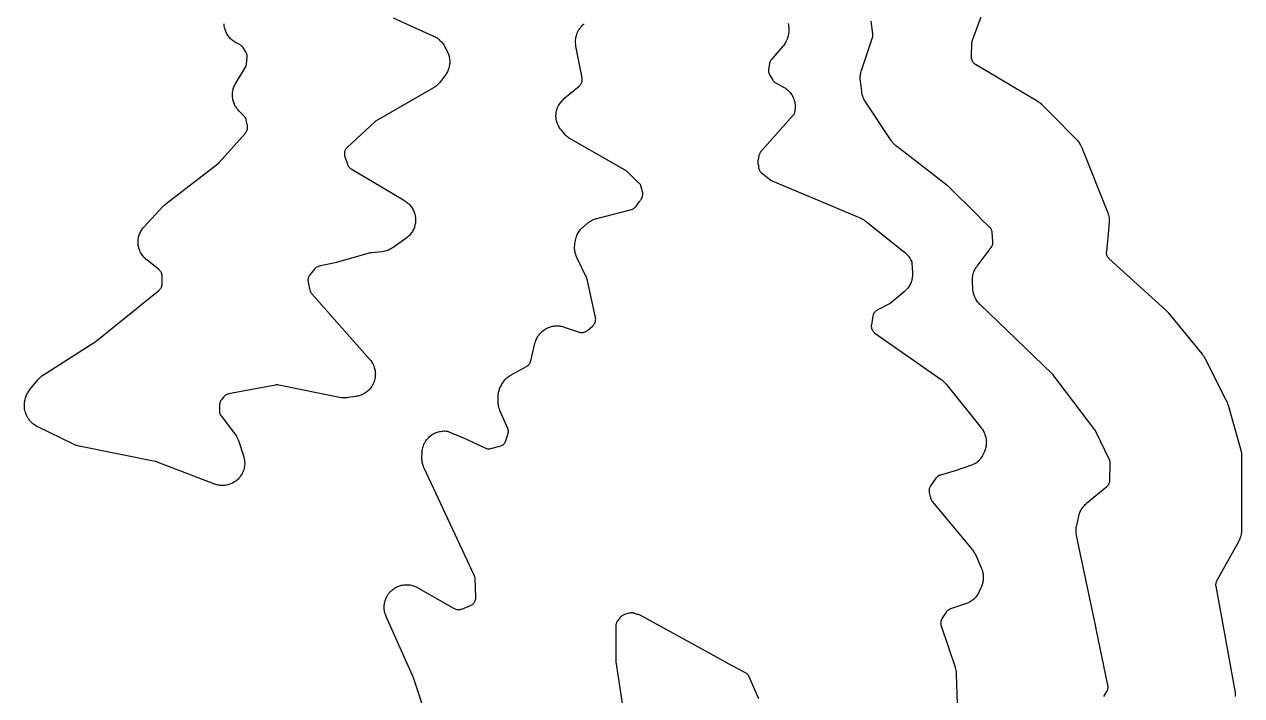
# Model space of a CAD drawing. Header units: millimetres. Extents: x 0 to 194, y 0 to 298.
# Drawn here: x 148 to 190.78, y 94.61 to 118.21 of the extents above; entities that cross this region are included whole.
import ezdxf

# ---------------------------------------------------------------- set-up
doc = ezdxf.new("R2010")
doc.units = ezdxf.units.MM
doc.layers.add('CUT', color=7, linetype='CONTINUOUS')

msp = doc.modelspace()

# ---------------------------------------------------------------- linework, layer by layer
at = {"layer": 'CUT'}
for points in [[(181.6839, 118.6652), (181.3081, 117.6433), (181.2987, 117.6127), (181.2925, 117.5812), (181.2898, 117.5492), (181.2748, 117.075), (181.2753, 117.0459), (181.2786, 117.017), (181.2847, 116.9885), (181.2935, 116.9608), (181.305, 116.9341), (181.319, 116.9086), (181.3354, 116.8846), (181.354, 116.8623), (181.3747, 116.8418), (181.3973, 116.8235), (181.4216, 116.8075), (183.595, 115.5179), (183.611, 115.5079), (183.6427, 115.4872), (183.6735, 115.4653), (183.6958, 115.4479), (183.7247, 115.4234), (183.7524, 115.3978), (183.766, 115.3846), (184.0583, 115.0911), (185.0123, 114.1278), (185.0374, 114.0969), (185.0574, 114.0696), (185.0822, 114.0318), (185.0994, 114.0026), (185.1204, 113.9625), (185.1393, 113.9214), (185.1482, 113.9007), (186.0738, 111.5884), (186.0814, 111.5679), (186.0957, 111.5265), (186.108, 111.4844), (186.1156, 111.4525), (186.1237, 111.4094), (186.1263, 111.3906), (186.1261, 111.3824), (186.1259, 111.3756), (186.1243, 111.3198), (186.118, 111.0912), (186.0256, 110.2258), (186.0239, 110.1977), (186.0249, 110.1696), (186.0285, 110.1416), (186.0347, 110.1142), (186.0435, 110.0874), (186.0547, 110.0616), (186.0683, 110.0369), (186.0841, 110.0136), (186.1021, 109.992), (186.122, 109.9721), (188.1147, 108.1595), (188.1383, 108.1364), (188.1951, 108.0765), (188.217, 108.0518), (189.3918, 106.6162), (189.4068, 106.5968), (189.4358, 106.5572), (189.4625, 106.5161), (189.487, 106.4735), (189.4987, 106.4519), (190.2398, 104.984), (190.2491, 104.9644), (190.2667, 104.9249), (190.2825, 104.8845), (190.2962, 104.8434), (190.3026, 104.8227), (190.749, 103.2401), (190.7542, 103.2199), (190.7637, 103.1793), (190.7712, 103.1383), (190.7755, 103.1074), (190.7792, 103.0659), (190.781, 103.0243), (190.7814, 103.0034), (190.7735, 100.427), (190.7729, 100.4042), (190.7704, 100.3587), (190.7657, 100.3134), (190.7604, 100.2797), (190.7511, 100.2351), (190.7424, 100.202), (190.7286, 100.1586), (190.7167, 100.1266), (190.6986, 100.0848), (190.6784, 100.0439), (190.6678, 100.0237), (189.9048, 98.6592), (189.8916, 98.6326), (189.8811, 98.6049), (189.8734, 98.5764), (189.8686, 98.5471), (189.8666, 98.5176), (189.8676, 98.488), (189.8715, 98.4587), (190.5462, 94.7765), (190.5494, 94.7563), (190.5523, 94.7353), (190.5522, 94.6898), (190.5518, 94.5862)], [(160.9609, 118.4341), (162.3793, 117.7983), (162.3986, 117.7891), (162.4369, 117.7697), (162.4742, 117.7485), (162.5013, 117.7314), (162.5364, 117.7067), (162.5618, 117.687), (162.5944, 117.6591), (162.6178, 117.6371), (162.6476, 117.6063), (162.6688, 117.5821), (162.6955, 117.5486), (162.7143, 117.5225), (162.7377, 117.4866), (162.7593, 117.4496), (162.7697, 117.4308), (162.854, 117.2698), (162.8641, 117.2492), (162.8833, 117.2075), (162.9003, 117.1648), (162.9114, 117.1323), (162.924, 117.0881), (162.9317, 117.0546), (162.9398, 117.0094), (162.944, 116.9753), (162.9474, 116.9295), (162.9482, 116.8951), (162.9469, 116.8492), (162.9441, 116.815), (162.9382, 116.7694), (162.9319, 116.7356), (162.9214, 116.6909), (162.9117, 116.6579), (162.8966, 116.6146), (162.8837, 116.5827), (162.8643, 116.5411), (162.8482, 116.5107), (162.8246, 116.4713), (162.7991, 116.4332), (162.7858, 116.4144), (162.6291, 116.2044), (162.6149, 116.1864), (162.5857, 116.1511), (162.5547, 116.1174), (162.5302, 116.0933), (162.496, 116.0629), (162.4692, 116.0415), (162.432, 116.0147), (162.3935, 115.9899), (162.374, 115.9779), (160.3663, 114.8225), (160.3381, 114.804), (160.3122, 114.7826), (159.3404, 113.8828), (159.3204, 113.8624), (159.3024, 113.8403), (159.2866, 113.8165), (159.2731, 113.7913), (159.2621, 113.7649), (159.2537, 113.7377), (159.2479, 113.7097), (159.2448, 113.6813), (159.2443, 113.6528), (159.2466, 113.6243), (159.2516, 113.5962), (159.2593, 113.5687), (159.3499, 113.2942), (159.3609, 113.2656), (159.3749, 113.2384), (159.3915, 113.2127), (159.4106, 113.1888), (159.4321, 113.167), (159.4557, 113.1475), (159.4811, 113.1305), (161.3557, 112.0129), (161.3747, 112.0009), (161.412, 111.9761), (161.448, 111.9495), (161.4739, 111.9282), (161.5071, 111.898), (161.5308, 111.8743), (161.5609, 111.841), (161.5821, 111.815), (161.6087, 111.7789), (161.6272, 111.7509), (161.65, 111.7124), (161.6657, 111.6827), (161.6846, 111.642), (161.6972, 111.6109), (161.712, 111.5686), (161.7214, 111.5364), (161.7319, 111.4928), (161.7381, 111.4599), (161.7442, 111.4155), (161.7471, 111.382), (161.7488, 111.3372), (161.7483, 111.3037), (161.7455, 111.2589), (161.7417, 111.2256), (161.7345, 111.1814), (161.7274, 111.1485), (161.7158, 111.1053), (161.7055, 111.0733), (161.6896, 111.0314), (161.6762, 111.0006), (161.6562, 110.9605), (161.6398, 110.9312), (161.616, 110.8933), (161.5967, 110.8658), (161.5692, 110.8304), (161.5473, 110.805), (161.5164, 110.7725), (161.4921, 110.7494), (161.4581, 110.7201), (161.4228, 110.6926), (161.4047, 110.6793), (160.957, 110.3657), (160.939, 110.3537), (160.9024, 110.3306), (160.8647, 110.3093), (160.8358, 110.2947), (160.7962, 110.2771), (160.766, 110.2654), (160.7249, 110.2517), (160.6833, 110.2399), (160.6623, 110.2346), (160.5753, 110.2146), (160.2046, 110.184), (160.1764, 110.1803), (160.1487, 110.174), (158.9657, 109.8442), (158.3614, 109.7052), (158.3342, 109.6976), (158.3079, 109.6875), (158.2827, 109.6749), (158.2587, 109.6601), (158.2362, 109.643), (158.2155, 109.6239), (158.1966, 109.603), (158.0332, 109.4036), (158.0154, 109.3795), (158.0001, 109.3537), (157.9874, 109.3265), (157.9775, 109.2982), (157.9705, 109.2691), (157.9664, 109.2394), (157.9653, 109.2094), (157.9672, 109.1795), (157.9721, 109.1499), (158.0324, 108.8714), (158.0404, 108.8418), (158.0514, 108.8132), (158.0653, 108.7859), (158.0818, 108.7602), (158.1009, 108.7362), (160.1298, 106.4417), (160.1439, 106.4249), (160.1713, 106.3907), (160.197, 106.3552), (160.215, 106.3276), (160.2371, 106.2898), (160.2523, 106.2606), (160.2707, 106.2208), (160.2829, 106.1903), (160.2973, 106.1488), (160.3066, 106.1173), (160.3168, 106.0746), (160.323, 106.0423), (160.329, 105.9989), (160.332, 105.9661), (160.3338, 105.9223), (160.3335, 105.8894), (160.3311, 105.8456), (160.3276, 105.8129), (160.3209, 105.7696), (160.3143, 105.7374), (160.3033, 105.6949), (160.2936, 105.6635), (160.2786, 105.6223), (160.2659, 105.592), (160.2469, 105.5524), (160.2313, 105.5235), (160.2086, 105.486), (160.1902, 105.4587), (160.164, 105.4236), (160.143, 105.3982), (160.1135, 105.3658), (160.0902, 105.3426), (160.0576, 105.3132), (160.0321, 105.2924), (159.9969, 105.2664), (159.9695, 105.2481), (159.9318, 105.2256), (159.9028, 105.2101), (159.8632, 105.1914), (159.8328, 105.1788), (159.7915, 105.164), (159.7601, 105.1545), (159.7175, 105.1438), (159.6745, 105.1352), (159.6529, 105.1314), (159.3657, 105.0884), (159.3462, 105.0859), (159.307, 105.0818), (159.2677, 105.0794), (159.2382, 105.0789), (159.1988, 105.0799), (159.1694, 105.082), (159.1302, 105.0865), (159.0913, 105.0927), (159.0719, 105.0962), (156.9396, 105.5322), (156.9106, 105.5367), (156.8813, 105.5383), (156.852, 105.537), (156.8229, 105.5329), (155.1776, 105.2173), (155.1482, 105.2101), (155.1196, 105.1999), (155.0922, 105.1869), (155.0662, 105.1713), (155.042, 105.153), (155.0197, 105.1325), (154.9996, 105.1098), (154.9217, 105.012), (154.9054, 104.9895), (154.8912, 104.9657), (154.8793, 104.9406), (154.8698, 104.9145), (154.8628, 104.8877), (154.8582, 104.8603), (154.8562, 104.8326), (154.8514, 104.6437), (154.852, 104.6147), (154.8555, 104.5859), (154.8617, 104.5575), (154.8707, 104.5299), (154.8823, 104.5032), (154.8964, 104.4778), (154.9129, 104.4539), (155.3867, 103.8335), (155.4011, 103.8134), (155.4289, 103.7726), (155.4544, 103.7302), (155.4718, 103.6975), (155.4925, 103.6527), (155.5107, 103.6068), (155.5191, 103.5835), (155.6989, 103.0455), (155.7054, 103.0244), (155.7173, 102.9818), (155.7272, 102.9387), (155.7329, 102.9061), (155.7385, 102.8622), (155.741, 102.8291), (155.7422, 102.7849), (155.7415, 102.7518), (155.7384, 102.7077), (155.7344, 102.6748), (155.7269, 102.6312), (155.7198, 102.5988), (155.7081, 102.5561), (155.6977, 102.5247), (155.6819, 102.4834), (155.6685, 102.453), (155.6487, 102.4135), (155.6324, 102.3846), (155.6088, 102.3472), (155.5898, 102.3201), (155.5626, 102.2852), (155.541, 102.26), (155.5106, 102.228), (155.4866, 102.2051), (155.4531, 102.1761), (155.427, 102.1557), (155.3909, 102.1302), (155.3629, 102.1125), (155.3245, 102.0906), (155.2949, 102.0757), (155.2544, 102.0578), (155.2235, 102.0458), (155.1815, 102.0319), (155.1496, 102.0231), (155.1064, 102.0134), (155.0738, 102.0077), (155.0299, 102.0023), (154.9968, 101.9998), (154.9526, 101.9988), (154.9195, 101.9996), (154.8754, 102.0028), (154.8425, 102.0069), (154.7989, 102.0145), (154.7666, 102.0218), (154.724, 102.0336), (154.682, 102.0475), (154.6612, 102.055), (152.6982, 102.814), (152.6741, 102.8222), (152.6494, 102.8283), (149.9285, 103.3774), (149.9098, 103.3816), (149.8725, 103.3908), (149.8356, 103.4016), (149.8083, 103.4108), (149.7725, 103.4247), (149.7373, 103.4401), (149.7199, 103.4482), (148.4675, 104.0616), (148.4466, 104.0726), (148.4053, 104.0956), (148.3652, 104.1207), (148.3362, 104.1411), (148.299, 104.1703), (148.2723, 104.1936), (148.2384, 104.2266), (148.2143, 104.2526), (148.1841, 104.2889), (148.1628, 104.3173), (148.1366, 104.3566), (148.1124, 104.3973), (148.1008, 104.4179), (148.0927, 104.4334), (148.0828, 104.4533), (148.0641, 104.4935), (148.0475, 104.5346), (148.0365, 104.5659), (148.0239, 104.6085), (148.0161, 104.6408), (148.0078, 104.6843), (148.0032, 104.7172), (147.9992, 104.7614), (147.9979, 104.7946), (147.9983, 104.8389), (148.0002, 104.8721), (148.005, 104.9161), (148.0119, 104.9599), (148.0159, 104.9817), (148.0228, 105.0149), (148.0277, 105.0358), (148.0385, 105.0774), (148.0512, 105.1185), (148.0623, 105.1488), (148.0789, 105.1884), (148.0928, 105.2175), (148.1131, 105.2553), (148.1297, 105.283), (148.1535, 105.3187), (148.179, 105.3533), (148.1922, 105.3703), (148.4685, 105.7092), (148.484, 105.7273), (148.516, 105.7625), (148.5499, 105.7961), (148.5765, 105.8198), (148.6137, 105.8496), (148.6524, 105.8773), (148.6721, 105.8907), (150.4896, 107.0532), (150.5034, 107.0626), (150.5219, 107.0759), (150.5351, 107.0861), (152.7271, 108.8591), (152.749, 108.8787), (152.7689, 108.9004), (152.7866, 108.9239), (152.8019, 108.949), (152.8147, 108.9755), (152.8248, 109.0032), (152.8322, 109.0316), (152.8367, 109.0607), (152.8384, 109.0901), (152.8404, 109.3567), (152.8391, 109.3869), (152.8348, 109.4169), (152.8274, 109.4462), (152.8172, 109.4747), (152.8041, 109.502), (152.7883, 109.5279), (152.7701, 109.552), (152.7494, 109.5741), (152.7267, 109.5941), (152.3005, 109.9317), (152.2838, 109.9456), (152.251, 109.9743), (152.2196, 110.0045), (152.1973, 110.0283), (152.169, 110.0614), (152.149, 110.0872), (152.124, 110.1229), (152.1066, 110.1505), (152.0852, 110.1884), (152.0706, 110.2176), (152.053, 110.2574), (152.0412, 110.2879), (152.0275, 110.3292), (152.0188, 110.3607), (152.0092, 110.4032), (152.0035, 110.4353), (151.998, 110.4785), (151.9955, 110.5111), (151.9942, 110.5546), (151.9949, 110.5872), (151.9978, 110.6307), (152.0016, 110.6631), (152.0087, 110.7061), (152.0156, 110.738), (152.0269, 110.78), (152.0368, 110.8111), (152.0521, 110.8519), (152.065, 110.8819), (152.0842, 110.921), (152.0999, 110.9496), (152.1227, 110.9867), (152.1412, 111.0136), (152.1675, 111.0483), (152.1955, 111.0817), (152.2099, 111.0981), (152.8619, 111.8041), (152.8752, 111.8179), (152.9023, 111.8448), (152.9306, 111.8707), (152.9599, 111.8952), (152.9749, 111.9072), (154.8083, 113.3152), (154.8302, 113.3338), (154.8503, 113.3544), (155.7672, 114.3915), (155.7865, 114.4156), (155.8031, 114.4417), (155.817, 114.4693), (155.828, 114.4982), (155.8359, 114.5281), (155.8408, 114.5586), (155.8424, 114.5895), (155.8409, 114.6204), (155.8362, 114.6509), (155.7959, 114.8461), (155.7885, 114.8745), (155.7785, 114.9021), (155.7658, 114.9285), (155.7505, 114.9535), (155.733, 114.977), (155.7132, 114.9986), (155.5516, 115.1585), (155.5368, 115.1739), (155.5079, 115.2054), (155.4806, 115.2381), (155.4612, 115.2636), (155.4371, 115.2989), (155.4203, 115.3261), (155.3996, 115.3635), (155.3855, 115.3921), (155.3684, 115.4313), (155.3571, 115.4612), (155.3438, 115.5018), (155.3353, 115.5326), (155.326, 115.5743), (155.3205, 115.6058), (155.3151, 115.6482), (155.3126, 115.6801), (155.3113, 115.7228), (155.3118, 115.7547), (155.3146, 115.7974), (155.3181, 115.8291), (155.3249, 115.8713), (155.3314, 115.9026), (155.3422, 115.944), (155.3517, 115.9745), (155.3663, 116.0146), (155.3786, 116.0441), (155.3969, 116.0827), (155.4171, 116.1203), (155.4276, 116.1389), (155.7656, 116.7044), (155.7809, 116.7334), (155.7929, 116.7639), (155.8015, 116.7956), (155.8066, 116.828), (155.8287, 117.0452), (155.8302, 117.0745), (155.8289, 117.1038), (155.8247, 117.1328), (155.8177, 117.1613), (155.808, 117.1889), (155.7956, 117.2155), (155.7807, 117.2408), (155.6733, 117.4036), (155.6566, 117.4265), (155.6378, 117.4477), (155.6171, 117.467), (155.5946, 117.4843), (155.5707, 117.4995), (155.5454, 117.5122), (155.4933, 117.5355), (155.4734, 117.545), (155.4342, 117.5649), (155.3959, 117.5868), (155.3681, 117.6045), (155.3321, 117.63), (155.3062, 117.6503), (155.2729, 117.6792), (155.2491, 117.702), (155.2188, 117.734), (155.1973, 117.759), (155.1703, 117.7938), (155.1513, 117.8208), (155.1278, 117.8581), (155.1116, 117.8868), (155.0919, 117.9262), (155.0786, 117.9564), (155.0628, 117.9975), (155.0525, 118.0288), (155.0408, 118.0713), (155.0336, 118.1035), (155.0261, 118.1469), (155.0221, 118.1797), (155.0189, 118.2236)], [(162.6157, 92.4083), (161.6636, 95.2697), (161.6586, 95.2836), (161.6512, 95.3025), (161.6455, 95.3161), (160.7179, 97.3951), (160.7095, 97.4152), (160.6938, 97.4556), (160.68, 97.4967), (160.6712, 97.528), (160.6614, 97.5703), (160.6556, 97.6023), (160.65, 97.6453), (160.6473, 97.6777), (160.6459, 97.7211), (160.6463, 97.7536), (160.6491, 97.7969), (160.6527, 97.8292), (160.6595, 97.8721), (160.6662, 97.9039), (160.6772, 97.9459), (160.6869, 97.9769), (160.7019, 98.0176), (160.7146, 98.0475), (160.7334, 98.0866), (160.7489, 98.1152), (160.7714, 98.1523), (160.7896, 98.1793), (160.8156, 98.214), (160.8362, 98.2391), (160.8654, 98.2712), (160.8885, 98.2942), (160.9206, 98.3233), (160.9457, 98.3439), (160.9805, 98.3699), (161.0075, 98.388), (161.0447, 98.4104), (161.0733, 98.4258), (161.1124, 98.4446), (161.1424, 98.4572), (161.1831, 98.4721), (161.2142, 98.4818), (161.2562, 98.4927), (161.288, 98.4993), (161.3309, 98.5061), (161.3632, 98.5096), (161.4065, 98.5123), (161.439, 98.5127), (161.4824, 98.5111), (161.5148, 98.5084), (161.5578, 98.5027), (161.5897, 98.4968), (161.632, 98.487), (161.6633, 98.4781), (161.7044, 98.4643), (161.7347, 98.4524), (161.7743, 98.4346), (161.8129, 98.415), (161.832, 98.4047), (163.1092, 97.6766), (163.1358, 97.6632), (163.1637, 97.6524), (163.1925, 97.6445), (163.2219, 97.6394), (163.2517, 97.6373), (163.2816, 97.6382), (163.3112, 97.6421), (163.3403, 97.6489), (163.3686, 97.6585), (163.6758, 97.7806), (163.7016, 97.7923), (163.7262, 97.8064), (163.7494, 97.8228), (163.7709, 97.8413), (163.7906, 97.8617), (163.8083, 97.8839), (163.8238, 97.9077), (163.8369, 97.9328), (163.8477, 97.959), (163.8559, 97.9862), (163.8615, 98.014), (163.8645, 98.0422), (163.8648, 98.0706), (163.8403, 98.7275), (163.8376, 98.7574), (163.832, 98.787), (163.8235, 98.8158), (163.8121, 98.8436), (162.0485, 102.6073), (162.0401, 102.6264), (162.0242, 102.6649), (162.0101, 102.7041), (162.0009, 102.7339), (161.9905, 102.7743), (161.9841, 102.8049), (161.9774, 102.846), (161.9739, 102.877), (161.9711, 102.9186), (161.9702, 102.9603), (161.9702, 102.9811), (161.9742, 103.1386), (161.9753, 103.161), (161.9787, 103.2056), (161.9842, 103.2501), (161.9901, 103.2832), (162.0001, 103.3269), (162.0092, 103.3592), (162.0234, 103.4017), (162.0357, 103.433), (162.0542, 103.4738), (162.0695, 103.5037), (162.0919, 103.5425), (162.1101, 103.5707), (162.1363, 103.6071), (162.1572, 103.6334), (162.1869, 103.667), (162.2103, 103.691), (162.2432, 103.7215), (162.2689, 103.7431), (162.3046, 103.7702), (162.3323, 103.7891), (162.3706, 103.8125), (162.4001, 103.8286), (162.4405, 103.8481), (162.4714, 103.8611), (162.5135, 103.8765), (162.5456, 103.8864), (162.589, 103.8975), (162.6219, 103.9041), (162.6663, 103.9108), (162.6997, 103.9142), (162.7444, 103.9164), (162.778, 103.9165), (162.8228, 103.9143), (162.8562, 103.9109), (162.8747, 103.9082), (162.9017, 103.8982), (162.9218, 103.8902), (163.538, 103.6284), (163.5585, 103.6208), (164.1855, 103.3195), (164.2132, 103.3078), (164.2419, 103.299), (164.2714, 103.2931), (164.3013, 103.2902), (164.3313, 103.2903), (164.3612, 103.2934), (164.3906, 103.2995), (164.7149, 103.3834), (164.7434, 103.3924), (164.7709, 103.4041), (164.797, 103.4185), (164.8217, 103.4354), (164.8445, 103.4546), (164.8652, 103.4761), (164.8838, 103.4995), (164.8999, 103.5246), (164.9135, 103.5513), (164.9243, 103.5791), (164.9946, 103.7902), (165.0029, 103.8202), (165.008, 103.8508), (165.0099, 103.8818), (165.0087, 103.9129), (165.0042, 103.9436), (164.9965, 103.9737), (164.9858, 104.0029), (164.7151, 104.6362), (164.7062, 104.6587), (164.6896, 104.7042), (164.6755, 104.7505), (164.6668, 104.7857), (164.6577, 104.8332), (164.6528, 104.8692), (164.6489, 104.9174), (164.6476, 104.9658), (164.6476, 104.99), (164.6515, 105.1376), (164.6525, 105.1579), (164.6555, 105.1985), (164.6602, 105.2389), (164.6652, 105.269), (164.6736, 105.3088), (164.6812, 105.3384), (164.6931, 105.3773), (164.7034, 105.406), (164.7188, 105.4436), (164.7317, 105.4713), (164.7504, 105.5074), (164.7708, 105.5426), (164.7814, 105.56), (164.8207, 105.6215), (164.8336, 105.6405), (164.8603, 105.6778), (164.8889, 105.7138), (164.9117, 105.7396), (164.9438, 105.7724), (164.969, 105.7958), (165.0043, 105.8252), (165.0318, 105.8458), (165.0699, 105.8715), (165.1092, 105.8951), (165.1292, 105.9064), (165.647, 106.183), (165.6712, 106.1974), (165.694, 106.2141), (165.7151, 106.2328), (165.7344, 106.2534), (165.7516, 106.2758), (165.7666, 106.2996), (165.7794, 106.3248), (165.7897, 106.351), (165.7975, 106.3782), (165.9446, 106.9965), (165.9502, 107.0178), (165.9624, 107.0599), (165.9767, 107.1013), (165.9889, 107.1319), (166.0071, 107.1718), (166.0222, 107.2009), (166.0442, 107.2389), (166.0621, 107.2665), (166.0877, 107.3021), (166.1082, 107.3278), (166.1372, 107.3607), (166.16, 107.3843), (166.1921, 107.4143), (166.2171, 107.4355), (166.2519, 107.4622), (166.2789, 107.4809), (166.3162, 107.5041), (166.3449, 107.5201), (166.3842, 107.5396), (166.4143, 107.5527), (166.4553, 107.5682), (166.4866, 107.5783), (166.5289, 107.5898), (166.561, 107.5968), (166.6043, 107.6041), (166.6369, 107.608), (166.6807, 107.611), (166.7135, 107.6117), (166.7574, 107.6105), (166.7902, 107.6079), (166.8337, 107.6024), (166.866, 107.5967), (166.9088, 107.587), (166.951, 107.5752), (166.972, 107.5688), (167.497, 107.3944), (167.5243, 107.3867), (167.5523, 107.3817), (167.5806, 107.3793), (167.609, 107.3796), (167.6372, 107.3826), (167.665, 107.3882), (167.6922, 107.3965), (167.7185, 107.4073), (167.7436, 107.4205), (167.7674, 107.436), (167.7896, 107.4537), (167.9764, 107.6179), (167.9972, 107.6381), (168.0161, 107.6602), (168.0327, 107.6841), (168.0469, 107.7094), (168.0585, 107.736), (168.0676, 107.7637), (168.0739, 107.792), (168.0775, 107.8209), (168.0783, 107.8499), (168.0762, 107.8789), (168.0714, 107.9076), (167.7764, 109.2511), (167.7669, 109.2846), (167.7537, 109.3168), (167.4191, 110.0128), (167.4097, 110.0336), (167.3921, 110.0757), (167.3765, 110.1187), (167.3666, 110.1515), (167.3555, 110.1958), (167.3489, 110.2294), (167.3424, 110.2746), (167.3392, 110.3087), (167.3373, 110.3543), (167.3376, 110.3886), (167.3403, 110.4342), (167.3454, 110.4796), (167.3485, 110.5022), (167.3647, 110.6015), (167.3689, 110.624), (167.3786, 110.6689), (167.3906, 110.7132), (167.4012, 110.7459), (167.4177, 110.7888), (167.4316, 110.8202), (167.4523, 110.8612), (167.4693, 110.8911), (167.4941, 110.9297), (167.5141, 110.9577), (167.5427, 110.9936), (167.5655, 111.0194), (167.5976, 111.0523), (167.6313, 111.0834), (167.6485, 111.0985), (167.7952, 111.2207), (167.8147, 111.236), (167.8544, 111.2656), (167.8957, 111.2929), (167.9277, 111.3116), (167.9718, 111.3343), (168.0056, 111.3494), (168.0519, 111.367), (168.0991, 111.3821), (168.1229, 111.3889), (169.3374, 111.7042), (169.3669, 111.7135), (169.3953, 111.7259), (169.4223, 111.741), (169.4476, 111.7589), (169.471, 111.7793), (169.492, 111.802), (169.5107, 111.8268), (169.6122, 111.9773), (169.6362, 112.0037), (169.6553, 112.0269), (169.6719, 112.0519), (169.686, 112.0784), (169.6968, 112.105), (169.6968, 112.1051), (169.7091, 112.1303), (169.719, 112.1565), (169.7264, 112.1836), (169.7312, 112.2112), (169.7334, 112.2391), (169.733, 112.2672), (169.73, 112.2951), (169.7244, 112.3225), (169.6966, 112.4324), (169.6942, 112.4438), (169.6916, 112.452), (169.6823, 112.4888), (169.6743, 112.5153), (169.6638, 112.541), (169.6511, 112.5656), (169.6361, 112.5889), (169.619, 112.6107), (169.6, 112.6309), (169.1727, 113.0441), (169.1538, 113.0609), (169.1336, 113.076), (169.1122, 113.0894), (167.2061, 114.1714), (167.1889, 114.1816), (167.1551, 114.2029), (167.1222, 114.2256), (167.0984, 114.2437), (167.0676, 114.2693), (167.0455, 114.2895), (167.0172, 114.3177), (166.9901, 114.3471), (166.9769, 114.3621), (166.8733, 114.4854), (166.8594, 114.5028), (166.8325, 114.5382), (166.8073, 114.575), (166.7899, 114.6034), (166.7685, 114.6425), (166.7539, 114.6725), (166.7365, 114.7135), (166.725, 114.7448), (166.7117, 114.7873), (166.7034, 114.8196), (166.6943, 114.8632), (166.6892, 114.8961), (166.6846, 114.9404), (166.6827, 114.9737), (166.6824, 115.0183), (166.6839, 115.0516), (166.688, 115.0959), (166.6928, 115.129), (166.7013, 115.1727), (166.7093, 115.2051), (166.7221, 115.2477), (166.7332, 115.2792), (166.7502, 115.3203), (166.7644, 115.3505), (166.7668, 115.3551), (166.779, 115.3738), (166.8034, 115.4076), (166.8293, 115.4402), (166.8426, 115.4562), (166.9931, 115.6288), (167.4961, 116.04), (167.5178, 116.0597), (167.5376, 116.0814), (167.5551, 116.1049), (167.5702, 116.1299), (167.5829, 116.1564), (167.5929, 116.1839), (167.6001, 116.2123), (167.6046, 116.2413), (167.6062, 116.2706), (167.6049, 116.2999), (167.6008, 116.3289), (167.3858, 117.448), (167.3822, 117.4697), (167.376, 117.5133), (167.372, 117.5571), (167.3706, 117.59), (167.3708, 117.6341), (167.3726, 117.667), (167.3772, 117.7108), (167.3822, 117.7434), (167.3911, 117.7865), (167.3992, 117.8185), (167.4122, 117.8605), (167.4235, 117.8915), (167.4405, 117.9321), (167.4548, 117.9618), (167.4757, 118.0006), (167.4928, 118.0288), (167.5174, 118.0653), (167.5372, 118.0917), (167.5652, 118.1256), (167.5875, 118.15), (167.6187, 118.181), (167.6432, 118.203), (167.6773, 118.2308)], [(174.8392, 118.2387), (174.8501, 118.1964), (174.8568, 118.1643), (174.8635, 118.121), (174.867, 118.0884), (174.8696, 118.0447), (174.8699, 118.0119), (174.8682, 117.9682), (174.8653, 117.9355), (174.8593, 117.8922), (174.8513, 117.8492), (174.8467, 117.8278), (174.8388, 117.7944), (174.8333, 117.7736), (174.8214, 117.7324), (174.8075, 117.6918), (174.7957, 117.6619), (174.778, 117.6227), (174.7633, 117.5941), (174.742, 117.5568), (174.7247, 117.5297), (174.6999, 117.4946), (174.6735, 117.4608), (174.6598, 117.4442), (174.2549, 116.9742), (174.2375, 116.952), (174.2223, 116.9282), (174.2094, 116.9032), (174.1989, 116.877), (174.1909, 116.85), (174.1854, 116.8223), (174.156, 116.623), (174.1531, 116.5932), (174.1532, 116.5632), (174.1563, 116.5334), (174.1623, 116.504), (174.1712, 116.4754), (174.183, 116.4478), (174.1974, 116.4216), (174.3047, 116.2477), (174.3202, 116.2251), (174.3376, 116.2039), (174.3569, 116.1844), (174.378, 116.1668), (174.4005, 116.1512), (174.4243, 116.1377), (174.6495, 116.0235), (174.669, 116.013), (174.7075, 115.991), (174.7449, 115.9671), (174.772, 115.9479), (174.8069, 115.9205), (174.8319, 115.8987), (174.8639, 115.8679), (174.8867, 115.8437), (174.9156, 115.81), (174.9359, 115.7837), (174.9612, 115.7473), (174.9788, 115.7191), (175.0005, 115.6804), (175.0152, 115.6506), (175.033, 115.61), (175.0447, 115.5789), (175.0583, 115.5367), (175.067, 115.5046), (175.0764, 115.4612), (175.0818, 115.4284), (175.0869, 115.3844), (175.0891, 115.3512), (175.0898, 115.3068), (175.0887, 115.2736), (175.0851, 115.2294), (175.0807, 115.1965), (175.0727, 115.1528), (175.0652, 115.1205), (175.0529, 115.0778), (175.0386, 115.0359), (175.0386, 115.0358), (175.0372, 115.0342), (175.0232, 115.0178), (173.9131, 113.7805), (173.8927, 113.755), (173.8751, 113.7274), (173.8606, 113.6981), (173.853, 113.6772), (173.8521, 113.6761), (173.8371, 113.6514), (173.8245, 113.6253), (173.8145, 113.5982), (173.8072, 113.5702), (173.8025, 113.5417), (173.8007, 113.5128), (173.8006, 113.5067), (173.7865, 113.4603), (173.779, 113.4304), (173.7747, 113.3998), (173.7735, 113.369), (173.7755, 113.3382), (173.7807, 113.3078), (173.789, 113.278), (173.7966, 113.2586), (173.7961, 113.2285), (173.7972, 113.1978), (173.8014, 113.1673), (173.8087, 113.1374), (173.8191, 113.1085), (173.8323, 113.0807), (173.8483, 113.0545), (173.867, 113.03), (173.888, 113.0076), (173.9112, 112.9874), (174.2317, 112.7367), (174.2532, 112.7213), (174.276, 112.7079), (174.3, 112.6966), (177.3938, 111.392), (177.4128, 111.3835), (177.4502, 111.3656), (177.4868, 111.3461), (177.5135, 111.3302), (177.5481, 111.3073), (177.5816, 111.2829), (177.5981, 111.2703), (178.9288, 110.2035), (178.9474, 110.1878), (178.9836, 110.1554), (179.018, 110.1211), (179.0424, 110.094), (179.0729, 110.0562), (179.0942, 110.0267), (179.1204, 109.9858), (179.1444, 109.9436), (179.1559, 109.9221), (179.1868, 109.8601), (179.1879, 109.8579), (179.1882, 109.8549), (179.1903, 109.8325), (179.2137, 109.4889), (179.2147, 109.4677), (179.2155, 109.4253), (179.2144, 109.3829), (179.2121, 109.3511), (179.207, 109.309), (179.2017, 109.2777), (179.1926, 109.2362), (179.1844, 109.2055), (179.1714, 109.165), (179.1603, 109.1353), (179.1436, 109.0962), (179.1298, 109.0676), (179.1095, 109.0303), (179.093, 109.0031), (179.0693, 108.9679), (179.0503, 108.9424), (179.0234, 108.9096), (179.0021, 108.886), (178.9722, 108.8559), (178.9409, 108.8272), (178.925, 108.8132), (178.4323, 108.4023), (177.9754, 108.1669), (177.9511, 108.1529), (177.9282, 108.1367), (177.9069, 108.1185), (177.8874, 108.0983), (177.8699, 108.0764), (177.8545, 108.0529), (177.8414, 108.0281), (177.8307, 108.0022), (177.8224, 107.9754), (177.8166, 107.948), (177.7689, 107.6514), (177.7655, 107.6211), (177.7653, 107.5906), (177.7682, 107.5602), (177.7742, 107.5303), (177.7831, 107.5011), (177.795, 107.473), (177.8097, 107.4463), (177.827, 107.4211), (177.8468, 107.3979), (177.8688, 107.3768), (177.8929, 107.358), (180.221, 105.7263), (180.2381, 105.7136), (180.2718, 105.6876), (180.2719, 105.6875), (180.3122, 105.6467), (180.3305, 105.6282), (180.3374, 105.6212), (180.4004, 105.5576), (181.6292, 104.0244), (181.6427, 104.0066), (181.6688, 103.9705), (181.6931, 103.9331), (181.7099, 103.9042), (181.7304, 103.8646), (181.7443, 103.8342), (181.7607, 103.7928), (181.7715, 103.7612), (181.7838, 103.7183), (181.7914, 103.6857), (181.7994, 103.6419), (181.8037, 103.6087), (181.8073, 103.5643), (181.8083, 103.5309), (181.8075, 103.4863), (181.8052, 103.453), (181.8, 103.4087), (181.7944, 103.3757), (181.7848, 103.3322), (181.776, 103.3), (181.7622, 103.2576), (181.7462, 103.2159), (181.7377, 103.1953), (181.6984, 103.106), (181.6891, 103.0863), (181.6696, 103.0474), (181.6483, 103.0094), (181.631, 102.9818), (181.6061, 102.946), (181.5861, 102.9202), (181.5579, 102.8871), (181.5356, 102.8633), (181.5042, 102.833), (181.4797, 102.8115), (181.4533, 102.7905), (181.4429, 102.7845), (181.4145, 102.7697), (181.3757, 102.7519), (181.3361, 102.7359), (181.3161, 102.7284), (180.7084, 102.5159), (180.1984, 102.367), (180.1714, 102.3577), (180.1454, 102.3459), (180.1207, 102.3317), (180.0974, 102.3152), (180.0759, 102.2965), (180.0561, 102.2759), (180.0384, 102.2535), (179.8511, 101.9916), (179.8357, 101.9678), (179.8227, 101.9426), (179.812, 101.9163), (179.8039, 101.8891), (179.7984, 101.8613), (179.7956, 101.8331), (179.7954, 101.8047), (179.7979, 101.7764), (179.8031, 101.7486), (179.8467, 101.5625), (179.8543, 101.5359), (179.8642, 101.5101), (179.8765, 101.4854), (179.891, 101.4619), (179.9076, 101.4398), (181.3184, 99.7338), (181.3317, 99.7169), (181.3575, 99.6825), (181.3816, 99.6469), (181.3984, 99.6194), (181.4167, 99.5858), (181.4348, 99.5491), (181.4378, 99.543), (181.4467, 99.5234), (181.6336, 99.0865), (181.6419, 99.0655), (181.6576, 99.0232), (181.6711, 98.9802), (181.6795, 98.9474), (181.6887, 98.9033), (181.6938, 98.8698), (181.6985, 98.825), (181.7003, 98.7912), (181.7004, 98.7461), (181.6988, 98.7123), (181.6944, 98.6674), (181.6894, 98.6339), (181.6805, 98.5897), (181.6722, 98.5569), (181.659, 98.5138), (181.6436, 98.4714), (181.6353, 98.4504), (181.5699, 98.2951), (181.5613, 98.2758), (181.543, 98.2376), (181.523, 98.2003), (181.5067, 98.1731), (181.4832, 98.1379), (181.4644, 98.1123), (181.4378, 98.0794), (181.4167, 98.0557), (181.387, 98.0255), (181.3638, 98.0039), (181.3314, 97.9766), (181.3063, 97.9572), (181.2715, 97.9331), (181.2446, 97.9162), (181.2077, 97.8954), (181.1794, 97.8812), (181.1407, 97.864), (181.1012, 97.8486), (181.0813, 97.8413), (180.5501, 97.6625), (180.5239, 97.6523), (180.4988, 97.6397), (180.475, 97.6248), (180.4527, 97.6077), (180.432, 97.5886), (180.4133, 97.5677), (180.3966, 97.5451), (180.2544, 97.333), (180.2387, 97.3068), (180.2258, 97.2793), (180.2158, 97.2505), (180.2087, 97.2209), (180.2046, 97.1908), (180.2037, 97.1603), (180.2058, 97.13), (180.2109, 97.1), (180.2191, 97.0707), (180.709, 95.6086), (180.7155, 95.5872), (180.7276, 95.5443), (180.7375, 95.5008), (180.7433, 95.4679), (180.7488, 95.4237), (180.7522, 95.3792), (180.7533, 95.357), (180.7798, 94.3289)], [(185.9328, 94.5827), (186.0425, 94.7565), (186.0567, 94.7816), (186.0684, 94.8079), (186.0775, 94.8353), (186.084, 94.8633), (186.0877, 94.8919), (186.0887, 94.9207), (186.0869, 94.9495), (186.0824, 94.9779), (185.6677, 96.9629), (185.6651, 96.9788), (185.6591, 97.0081), (185.654, 97.0294), (185.653, 97.0331), (184.9815, 100.247), (184.9772, 100.2704), (184.97, 100.3172), (184.9653, 100.3643), (184.9636, 100.3998), (184.9638, 100.4472), (184.9658, 100.4826), (184.971, 100.5297), (184.9787, 100.5765), (184.9832, 100.5998), (185.0531, 100.9188), (185.0581, 100.9395), (185.0692, 100.9806), (185.0822, 101.0211), (185.0933, 101.051), (185.1101, 101.0901), (185.124, 101.1188), (185.1444, 101.1562), (185.161, 101.1834), (185.1849, 101.2187), (185.2039, 101.2443), (185.231, 101.2771), (185.2524, 101.3007), (185.2825, 101.3309), (185.3139, 101.3596), (185.33, 101.3736), (186.0429, 101.9651), (186.0639, 101.9843), (186.0831, 102.0054), (186.1001, 102.0283), (186.1149, 102.0526), (186.1273, 102.0782), (186.1372, 102.1049), (186.1445, 102.1324), (186.1493, 102.1605), (186.1513, 102.1889), (186.1648, 102.7633), (186.1641, 102.7914), (186.1608, 102.8192), (186.155, 102.8466), (186.1466, 102.8733), (186.1358, 102.8992), (185.6582, 103.9039), (185.6434, 103.9311), (185.626, 103.9567), (184.1426, 105.9062), (184.1277, 105.9243), (184.1114, 105.9412), (181.586, 108.3605), (181.5712, 108.3753), (181.5424, 108.4056), (181.5151, 108.4371), (181.4957, 108.4617), (181.4714, 108.4957), (181.4544, 108.522), (181.4333, 108.5581), (181.4188, 108.5858), (181.4012, 108.6237), (181.3893, 108.6527), (181.3753, 108.6921), (181.3661, 108.722), (181.3558, 108.7625), (181.3495, 108.7932), (181.343, 108.8345), (181.3384, 108.876), (181.3366, 108.8968), (181.3195, 109.1662), (181.3186, 109.189), (181.318, 109.2345), (181.3197, 109.2801), (181.3227, 109.3141), (181.3291, 109.3592), (181.3355, 109.3927), (181.3463, 109.437), (181.3561, 109.4697), (181.3714, 109.5126), (181.3845, 109.5441), (181.404, 109.5853), (181.4202, 109.6153), (181.4438, 109.6543), (181.4693, 109.692), (181.4826, 109.7106), (181.9797, 110.3705), (181.9972, 110.3964), (182.0119, 110.424), (182.0237, 110.453), (182.0323, 110.483), (182.0378, 110.5138), (182.0401, 110.545), (182.0391, 110.5762), (182.0127, 110.889), (182.0087, 110.919), (182.0016, 110.9484), (181.9916, 110.9769), (181.9788, 111.0043), (181.9634, 111.0302), (181.9453, 111.0545), (181.925, 111.0769), (181.5961, 111.4029), (181.589, 111.4131), (181.5686, 111.4367), (181.5459, 111.458), (181.509, 111.4893), (180.4694, 112.5199), (180.4556, 112.5327), (180.4363, 112.5496), (180.4218, 112.5615), (178.6505, 113.9249), (178.6313, 113.9406), (178.5938, 113.9729), (178.5581, 114.0072), (178.5328, 114.0343), (178.5011, 114.0724), (178.4716, 114.1121), (178.4574, 114.1324), (177.559, 115.4902), (177.5479, 115.5078), (177.5266, 115.5435), (177.507, 115.5801), (177.4935, 115.6082), (177.4774, 115.6465), (177.4666, 115.6757), (177.454, 115.7154), (177.446, 115.7455), (177.4371, 115.7861), (177.4302, 115.827), (177.4271, 115.8476), (177.3809, 116.2233), (177.3789, 116.2434), (177.3758, 116.2835), (177.3745, 116.3238), (177.3748, 116.354), (177.3771, 116.3942), (177.3802, 116.4242), (177.3861, 116.4641), (177.3918, 116.4937), (177.4012, 116.5329), (177.4124, 116.5716), (177.4184, 116.5909), (177.8074, 117.7432), (177.8151, 117.7701), (177.8202, 117.7975), (177.8228, 117.8254), (177.8228, 117.8533), (177.8202, 117.8811), (177.7576, 118.324)], [(173.8122, 94.4978), (173.4726, 95.2716), (173.4599, 95.2971), (173.4449, 95.3213), (173.4276, 95.3439), (173.4083, 95.3649), (173.387, 95.3838), (173.3641, 95.4007), (173.3397, 95.4154), (172.7192, 95.7482), (172.7062, 95.7562), (169.6452, 97.4362), (169.6166, 97.45), (169.5866, 97.4607), (169.5557, 97.4682), (169.5242, 97.4723), (169.5046, 97.4728), (169.4802, 97.4859), (169.4545, 97.4982), (169.4277, 97.5079), (169.4001, 97.5151), (169.372, 97.5197), (169.3435, 97.5215), (169.315, 97.5206), (169.2867, 97.5171), (169.2589, 97.5108), (169.0921, 97.465), (169.0657, 97.4564), (169.0402, 97.4454), (169.0159, 97.4321), (168.9928, 97.4167), (168.9713, 97.3991), (168.9516, 97.3797), (168.9337, 97.3584), (168.851, 97.2508), (168.8351, 97.2279), (168.8213, 97.2037), (168.8099, 97.1782), (168.8008, 97.1518), (168.7943, 97.1246), (168.7903, 97.097), (168.7889, 97.0691), (168.7884, 96.9188), (168.785, 96.8907), (168.7843, 96.8615), (168.7864, 96.8323), (168.7881, 96.8193), (168.7847, 95.8522), (168.7855, 95.829), (168.7881, 95.806), (169.2804, 92.5686)]]:
    msp.add_lwpolyline(points, dxfattribs=at)

doc.saveas('drawing.dxf')
